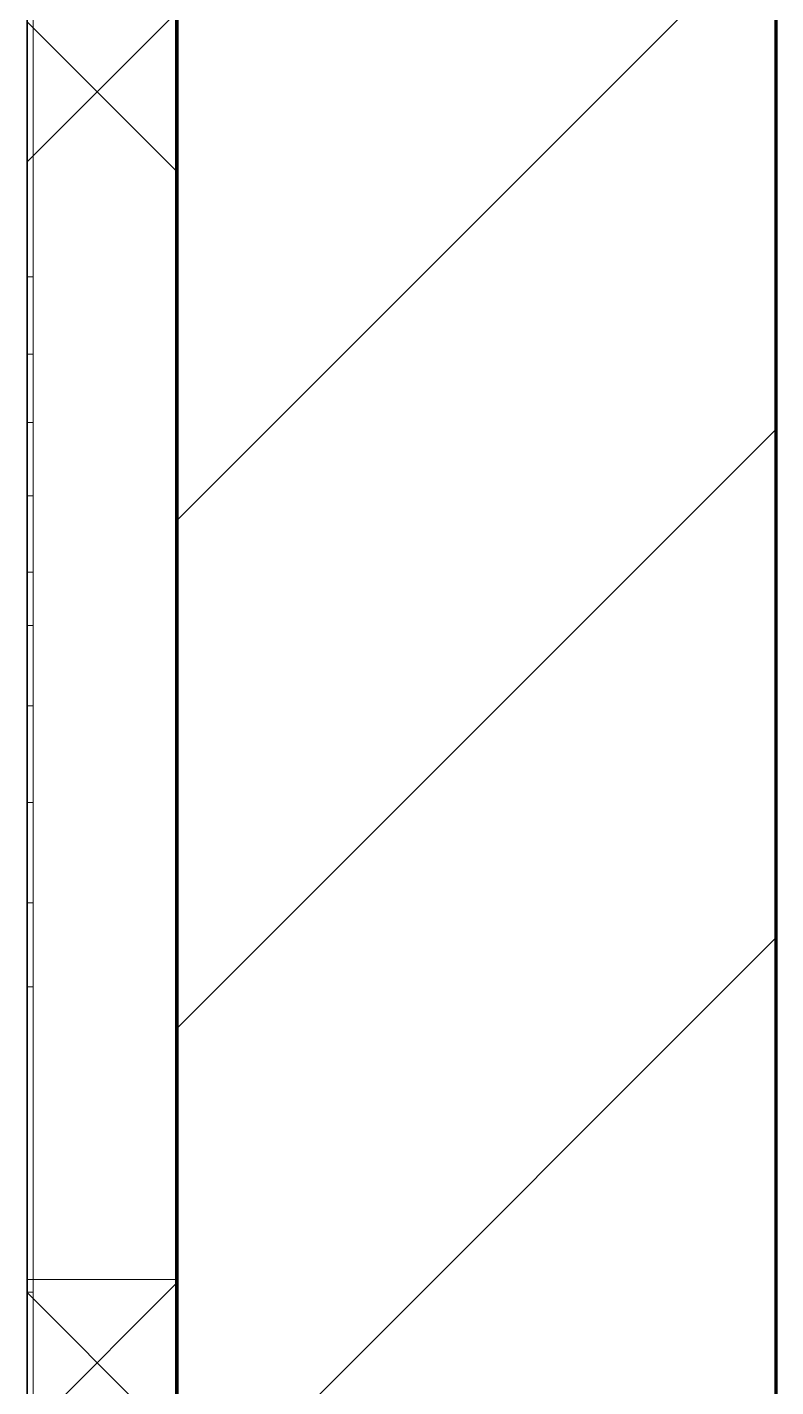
# Model space of a CAD drawing. Header units: millimetres. Extents: x -920231 to -841213, y -17301 to 22361.
# Drawn here: x -869552.4 to -869302.4, y -7856.8 to -7402.8 of the extents above; entities that cross this region are included whole.
import ezdxf

# ---------------------------------------------------------------- set-up
doc = ezdxf.new("R2010")
doc.units = ezdxf.units.MM
for name, color, linetype, lineweight in [('A-GLAZ-CURT', 2, 'Continuous', 9), ('A-WALL', 5, 'Continuous', 35), ('A-WALL-FNSH', 2, 'Continuous', 35), ('A-WALL-PATT', 1, 'Continuous', 35)]:
    doc.layers.add(name, color=color, linetype=linetype, lineweight=lineweight)

# ---------------------------------------------------------------- blocks, each defined once
blk = doc.blocks.new('PPLS-PP19_Custom Tile Pattern - Custom Tile Pattern-V43-4230-01 ENLARGED MULTI-PURPOSE LEVEL - REFLECTED CEILING PLAN - SHEET 1')
at = {"layer": 'A-GLAZ-CURT'}
for p, q in [((230.06, 0), (300, 0)), ((295.8, 0), (300, 0)), ((295.8, -2), (295.8, 0)), ((300, 0), (300, -2)), ((-300, -2), (300, -2)), ((300, -2), (295.8, -2)), ((300, -2), (300, -50)), ((300, -50), (-300, -50))]:
    blk.add_line(p, q, dxfattribs=at)
for points, knots in [([(300, 0), (286.53, 0), (268.6, 0), (250.65, 0), (246.22, 0)], [-285.253232, -285.253232, -285.253232, -285.253232, -244.693688, -231.287729, -231.287729, -231.287729, -231.287729]), ([(300, 0), (288.22, 0), (270.42, 0), (252.82, 0), (247.39, 0)], [-12528.858583, -12528.858583, -12528.858583, -12528.858583, -11905.454923, -11601.589246, -11601.589246, -11601.589246, -11601.589246]), ([(284.78, 0), (284.83, 0), (285.23, 0), (287.47, 0), (293.59, 0), (297.76, 0), (300, 0)], [-4096.535135, -4096.535135, -4096.535135, -4096.535135, -4053.389046, -3959.664717, -3862.421465, -3746.95702, -3746.95702, -3746.95702, -3746.95702]), ([(295.8, 0), (294.18, 0), (290.94, 0), (286.68, 0), (285.79, 0)], [-4679.165325, -4679.165325, -4679.165325, -4679.165325, -4358.271401, -4213.061173, -4213.061173, -4213.061173, -4213.061173])]:
    blk.add_open_spline(points, degree=3, knots=knots, dxfattribs=at)
blk = doc.blocks.new('PPLS-PP19_Custom Tile Pattern - Custom Tile Pattern-V44-4230-01 ENLARGED MULTI-PURPOSE LEVEL - REFLECTED CEILING PLAN - SHEET 1')
at = {"layer": 'A-GLAZ-CURT'}
for p, q in [((-300, 0), (-202.31, 0)), ((-300, -2), (-300, 0)), ((-293.07, 0), (-275.75, 0)), ((-275.75, 0), (-293.07, 0)), ((-222.32, 0), (-205, 0)), ((-205, 0), (-222.32, 0)), ((-202.31, 0), (-202.31, -2)), ((-174.21, 0), (-140.66, 0)), ((-174.21, -2), (-174.21, 0)), ((-140.66, 0), (-140.66, -2)), ((-108.4, 0), (-81.66, 0)), ((-108.4, -2), (-108.4, 0)), ((-81.66, 0), (-81.66, -2)), ((-63.81, 0), (-38.36, 0)), ((-63.81, -2), (-63.81, 0)), ((-38.36, 0), (-38.36, -2)), ((-13.88, 0), (9.01, 0)), ((-13.88, -2), (-13.88, 0)), ((9.01, 0), (9.01, -2)), ((34.85, 0), (139.22, 0)), ((34.85, -2), (34.85, 0)), ((-300, -2), (300, -2)), ((-300, -50), (-300, -2)), ((-202.31, -2), (-300, -2)), ((-140.66, -2), (-174.21, -2)), ((-81.66, -2), (-108.4, -2)), ((-38.36, -2), (-63.81, -2)), ((9.01, -2), (-13.88, -2)), ((139.22, -2), (34.85, -2)), ((300, -50), (-300, -50))]:
    blk.add_line(p, q, dxfattribs=at)
at = {"layer": 'A-GLAZ-CURT', "flags": 128}
for points in [[(-300, 0), (-291.7, 0), (-283.58, 0), (-275.62, 0), (-267.8, 0), (-260.12, 0), (-252.56, 0), (-245.12, 0), (-237.77, 0), (-230.5, 0), (-223.32, 0), (-216.2, 0), (-209.18, 0), (-202.31, 0)], [(-174.21, 0), (-178.96, 0), (-183.97, 0), (-189.27, 0), (-194.85, 0), (-200.68, 0), (-206.74, 0), (-213.02, 0), (-219.49, 0), (-226.14, 0), (-232.95, 0), (-239.91, 0), (-247.01, 0), (-254.25, 0), (-261.61, 0), (-269.09, 0), (-276.68, 0), (-284.36, 0), (-292.14, 0), (-300, 0)]]:
    blk.add_lwpolyline(points, dxfattribs=at)
at = {"layer": 'A-GLAZ-CURT'}
for points, knots in [([(-300, 0), (-284.65, 0), (-236.57, 0), (-184.21, 0), (-151.15, 0), (-140.66, 0)], [-5323.127839, -5323.127839, -5323.127839, -5323.127839, -4502.809032, -2700.551212, -1671.606487, -1671.606487, -1671.606487, -1671.606487]), ([(-187.68, 0), (-196.18, 0), (-225.23, 0), (-262.56, 0), (-294.48, 0), (-300, 0)], [-15744.797243, -15744.797243, -15744.797243, -15744.797243, -15131.813646, -13729.592194, -13439.944408, -13439.944408, -13439.944408, -13439.944408]), ([(-187.63, 0), (-193.11, 0), (-210.6, 0), (-232.01, 0), (-255.22, 0), (-262.59, 0), (-264.9, 0), (-265.4, 0)], [-1709.976896, -1709.976896, -1709.976896, -1709.976896, -1400.429864, -858.079193, -543.655514, -208.940337, 0, 0, 0, 0]), ([(-258.6, 0), (-257.91, 0), (-254.26, 0), (-241.25, 0), (-225.99, 0), (-213.1, 0), (-200.75, 0), (-192.83, 0), (-187.88, 0)], [-5722.54675, -5722.54675, -5722.54675, -5722.54675, -5657.471696, -5413.335975, -5017.494783, -4832.723979, -4666.091899, -4378.324359, -4378.324359, -4378.324359, -4378.324359]), ([(-187.78, 0), (-190.99, 0), (-202.64, 0), (-216.65, 0), (-231.26, 0), (-233.46, 0), (-234, 0)], [-1593.461244, -1593.461244, -1593.461244, -1593.461244, -1422.553702, -978.033455, -846.069444, -682.911962, -682.911962, -682.911962, -682.911962]), ([(-233.49, 0), (-233.44, 0), (-232.38, 0), (-230.74, 0), (-225.3, 0), (-223.63, 0)], [-455.274641, -455.274641, -455.274641, -455.274641, -440.605512, -119.536984, 0, 0, 0, 0]), ([(-223.63, 0), (-219.39, 0), (-206.17, 0), (-188.58, 0), (-169.02, 0), (-152.12, 0), (-136.84, 0), (-127.33, 0), (-124.19, 0), (-123.43, 0), (-123.28, 0)], [-5463.295695, -5463.295695, -5463.295695, -5463.295695, -5161.076232, -4739.070012, -4465.409639, -4149.119819, -3839.893365, -3647.167523, -3488.92562, -3439.852845, -3439.852845, -3439.852845, -3439.852845]), ([(-187.68, 0), (-187.26, 0), (-180.84, 0), (-171.77, 0), (-158.7, 0), (-157.22, 0)], [-4374.517759, -4374.517759, -4374.517759, -4374.517759, -4349.945572, -4000.813434, -3840.635403, -3840.635403, -3840.635403, -3840.635403]), ([(-133.82, 0), (-135.51, 0), (-137.8, 0), (-149.31, 0), (-162.01, 0), (-174.81, 0), (-184.52, 0), (-187.68, 0)], [-2731.647847, -2731.647847, -2731.647847, -2731.647847, -2418.507304, -2308.929706, -2113.765672, -1763.376603, -1595.192037, -1595.192037, -1595.192037, -1595.192037]), ([(-108.4, 0), (-116.54, 0), (-140.29, 0), (-168.27, 0), (-187.51, 0)], [-17961.803277, -17961.803277, -17961.803277, -17961.803277, -17136.203329, -15748.978724, -15748.978724, -15748.978724, -15748.978724]), ([(-137.88, 0), (-140.56, 0), (-147.66, 0), (-147.69, 0), (-158.72, 0), (-174.02, 0), (-181.08, 0), (-186.26, 0), (-186.76, 0)], [-3187.727384, -3187.727384, -3187.727384, -3187.727384, -2919.378265, -2477.344047, -2237.412286, -2029.680487, -1755.085331, -1726.685667, -1726.685667, -1726.685667, -1726.685667]), ([(-152.35, 0), (-151.03, 0), (-147.71, 0), (-143.57, 0), (-138.62, 0)], [-3494.978217, -3494.978217, -3494.978217, -3494.978217, -3371.022232, -3227.460399, -3227.460399, -3227.460399, -3227.460399]), ([(-118.78, 0), (-121.86, 0), (-126.28, 0), (-136.96, 0), (-147.46, 0), (-150.03, 0), (-150.57, 0)], [-5938.474035, -5938.474035, -5938.474035, -5938.474035, -5700.061948, -5508.838257, -5298.784692, -5196.16478, -5196.16478, -5196.16478, -5196.16478]), ([(-150.34, 0), (-150.07, 0), (-147.75, 0), (-142.6, 0), (-127.26, 0), (-113.24, 0), (-106.77, 0), (-105.23, 0)], [-4948.728362, -4948.728362, -4948.728362, -4948.728362, -4883.323924, -4440.880425, -4054.690705, -3793.097032, -3711.546272, -3711.546272, -3711.546272, -3711.546272]), ([(-104.64, 0), (-106.07, 0), (-117.73, 0), (-130.52, 0), (-147.74, 0), (-149.07, 0)], [-7081.397495, -7081.397495, -7081.397495, -7081.397495, -7004.680444, -6449.282163, -6277.220794, -6277.220794, -6277.220794, -6277.220794]), ([(-148.23, 0), (-146.94, 0), (-140.15, 0), (-137.28, 0), (-133.93, 0), (-128.78, 0), (-126.5, 0)], [-6162.058746, -6162.058746, -6162.058746, -6162.058746, -6017.569127, -5560.701257, -5364.112219, -5231.017328, -5231.017328, -5231.017328, -5231.017328]), ([(-104.72, 0), (-111.88, 0), (-123.44, 0), (-139.03, 0), (-146.11, 0), (-146.95, 0)], [-1331.084425, -1331.084425, -1331.084425, -1331.084425, -945.742622, -741.901385, -489.130243, -489.130243, -489.130243, -489.130243]), ([(-146.69, 0), (-146.59, 0), (-145.49, 0), (-135.69, 0), (-128.29, 0), (-125.15, 0)], [-420.34245, -420.34245, -420.34245, -420.34245, -406.956646, -290.263673, 0, 0, 0, 0]), ([(-134.24, 0), (-133.42, 0), (-130.43, 0), (-119.97, 0), (-109.13, 0), (-104.64, 0)], [-7671.276312, -7671.276312, -7671.276312, -7671.276312, -7293.749979, -6839.55839, -6526.036073, -6526.036073, -6526.036073, -6526.036073]), ([(-127.41, 0), (-131.63, 0), (-133.13, 0), (-134.06, 0), (-134.11, 0)], [-8540.990293, -8540.990293, -8540.990293, -8540.990293, -8266.114998, -8251.085632, -8251.085632, -8251.085632, -8251.085632]), ([(-120.13, 0), (-120.14, 0), (-120.24, 0), (-121.3, 0), (-129.25, 0), (-133.82, 0)], [-2933.992132, -2933.992132, -2933.992132, -2933.992132, -2920.575025, -2840.280255, -2731.647847, -2731.647847, -2731.647847, -2731.647847]), ([(-113.44, 0), (-113.46, 0), (-114.06, 0), (-119.73, 0), (-125.43, 0), (-127.03, 0), (-127.41, 0)], [-323.250712, -323.250712, -323.250712, -323.250712, -282.672656, -98.539552, -24.539552, 0, 0, 0, 0]), ([(-126.5, 0), (-122.44, 0), (-114.99, 0), (-107.93, 0), (-105.37, 0)], [-5231.017328, -5231.017328, -5231.017328, -5231.017328, -4994.692869, -4857.373233, -4857.373233, -4857.373233, -4857.373233]), ([(-125.15, 0), (-124.93, 0), (-121.96, 0), (-114.13, 0), (-106.8, 0), (-104.63, 0)], [-3362.7396, -3362.7396, -3362.7396, -3362.7396, -3342.215224, -3074.362186, -2960.0119, -2960.0119, -2960.0119, -2960.0119]), ([(-122.08, 0), (-122.01, 0), (-121.69, 0), (-121.2, 0), (-120.88, 0)], [-3136.336417, -3136.336417, -3136.336417, -3136.336417, -3110.304437, -3035.164275, -3035.164275, -3035.164275, -3035.164275]), ([(-36.33, 0), (-36.43, 0), (-37.27, 0), (-45.02, 0), (-46.13, 0), (-60.59, 0), (-81.23, 0), (-99.51, 0), (-114.02, 0), (-117.28, 0), (-118.78, 0)], [-1855.773136, -1855.773136, -1855.773136, -1855.773136, -1810.870157, -1672.078046, -1405.135169, -1060.00838, -740.068933, -229.489605, -116.330425, 0, 0, 0, 0]), ([(-117.69, 0), (-117.06, 0), (-114.75, 0), (-113.43, 0), (-113.43, 0)], [-808.126779, -808.126779, -808.126779, -808.126779, -394.672656, -330.797262, -330.797262, -330.797262, -330.797262]), ([(-104.67, 0), (-106.24, 0), (-112.25, 0), (-116.79, 0), (-117.66, 0)], [-1587.598188, -1587.598188, -1587.598188, -1587.598188, -1433.981041, -969.752135, -969.752135, -969.752135, -969.752135]), ([(-115.82, 0), (-114.96, 0), (-110.41, 0), (-96.78, 0), (-71.33, 0), (-46.41, 0), (-26.76, 0), (-21.57, 0)], [-5724.064692, -5724.064692, -5724.064692, -5724.064692, -5430.283136, -5103.229623, -4799.173296, -4065.652676, -3793.735516, -3793.735516, -3793.735516, -3793.735516]), ([(9.32, 0), (9.08, 0), (7.65, 0), (2.57, 0), (-12.23, 0), (-25.64, 0), (-40, 0), (-56.24, 0), (-75.59, 0), (-94, 0), (-112.01, 0), (-114.94, 0), (-115.63, 0)], [-2922.926651, -2922.926651, -2922.926651, -2922.926651, -2882.788014, -2720.818881, -2518.50168, -2125.455881, -1792.521578, -1466.981642, -1208.454564, -789.402658, -501.969187, -243.577221, -243.577221, -243.577221, -243.577221]), ([(-104.63, 0), (-99.01, 0), (-88.54, 0), (-75.26, 0), (-68.41, 0), (-65.12, 0), (-63.63, 0)], [-3700.998752, -3700.998752, -3700.998752, -3700.998752, -3402.597032, -3144.956779, -3050.982048, -2969.237017, -2969.237017, -2969.237017, -2969.237017]), ([(-86.16, 0), (-91.37, 0), (-97.42, 0), (-103.86, 0), (-104.63, 0)], [-1681.3698, -1681.3698, -1681.3698, -1681.3698, -1374.161226, -1332.61084, -1332.61084, -1332.61084, -1332.61084]), ([(-104.62, 0), (-99.03, 0), (-84, 0), (-63.44, 0), (-54.4, 0), (-48.53, 0), (-33.65, 0), (-26.26, 0), (-21.59, 0)], [-4843.988269, -4843.988269, -4843.988269, -4843.988269, -4542.524482, -4008.285538, -3689.699207, -3546.54457, -3315.260113, -2997.43481, -2997.43481, -2997.43481, -2997.43481]), ([(-26.75, 0), (-27.82, 0), (-36.18, 0), (-53.55, 0), (-76.81, 0), (-96.3, 0), (-104.11, 0)], [-8718.362214, -8718.362214, -8718.362214, -8718.362214, -8532.293389, -8073.216054, -7508.296369, -7090.9346, -7090.9346, -7090.9346, -7090.9346]), ([(-104.02, 0), (-100.09, 0), (-91.72, 0), (-84.96, 0), (-81.66, 0)], [-6511.65767, -6511.65767, -6511.65767, -6511.65767, -6236.997189, -5931.848349, -5931.848349, -5931.848349, -5931.848349]), ([(-63.81, 0), (-70.01, 0), (-84.08, 0), (-97.79, 0), (-103.78, 0)], [-2747.631049, -2747.631049, -2747.631049, -2747.631049, -2193.204658, -1616.253558, -1616.253558, -1616.253558, -1616.253558]), ([(-103.63, 0), (-102.87, 0), (-96.51, 0), (-85.29, 0), (-71.67, 0), (-65.93, 0), (-65.07, 0)], [-2942.39715, -2942.39715, -2942.39715, -2942.39715, -2902.289527, -2605.247022, -2322.099534, -2241.8264, -2241.8264, -2241.8264, -2241.8264]), ([(-63.96, 0), (-64.13, 0), (-72.5, 0), (-80.63, 0), (-86.16, 0)], [-2171.769325, -2171.769325, -2171.769325, -2171.769325, -2007.031671, -1681.3698, -1681.3698, -1681.3698, -1681.3698]), ([(-29.03, 0), (-33.97, 0), (-43.74, 0), (-56.37, 0), (-71.66, 0), (-77.83, 0), (-82.66, 0), (-83.28, 0), (-83.28, 0)], [-2680.714891, -2680.714891, -2680.714891, -2680.714891, -2413.671296, -2161.752162, -2006.592567, -1646.621388, -1424.436217, -1393.971743, -1393.971743, -1393.971743, -1393.971743]), ([(-83.28, 0), (-83.28, 0), (-82.91, 0), (-76.14, 0), (-62.97, 0), (-48.14, 0), (-36.49, 0), (-33.57, 0), (-29.94, 0), (-28.57, 0)], [-1393.4169, -1393.4169, -1393.4169, -1393.4169, -1353.722004, -1274.333717, -1073.56893, -651.549973, -296.515819, -83.513472, 0, 0, 0, 0]), ([(31.18, 0), (25.97, 0), (11.99, 0), (-16.92, 0), (-47.42, 0), (-65.35, 0), (-66.28, 0), (-66.31, 0)], [-4496.803627, -4496.803627, -4496.803627, -4496.803627, -4222.080604, -3745.412743, -2981.410125, -2542.574734, -2526.906796, -2526.906796, -2526.906796, -2526.906796]), ([(-65.47, 0), (-65.27, 0), (-62.78, 0), (-55.26, 0), (-43.47, 0), (-38.36, 0)], [-2362.748727, -2362.748727, -2362.748727, -2362.748727, -2315.303971, -1809.437387, -1213.642243, -1213.642243, -1213.642243, -1213.642243]), ([(-63.63, 0), (-61.49, 0), (-57.39, 0), (-54.49, 0), (-45.2, 0), (-40.79, 0), (-40.46, 0), (-40.44, 0)], [-2969.237017, -2969.237017, -2969.237017, -2969.237017, -2851.217951, -2734.127174, -2474.780881, -2410.990208, -2350.645972, -2350.645972, -2350.645972, -2350.645972]), ([(-51.83, 0), (-51.83, 0), (-51.78, 0), (-47.4, 0), (-46.01, 0), (-40.22, 0), (-36.78, 0)], [-632.814994, -632.814994, -632.814994, -632.814994, -627.965721, -508.377888, -260.442412, 0, 0, 0, 0]), ([(-21.59, 0), (-25.81, 0), (-32.93, 0), (-44.85, 0), (-51.43, 0), (-51.79, 0)], [-1284.131122, -1284.131122, -1284.131122, -1284.131122, -1039.307308, -819.71621, -644.910881, -644.910881, -644.910881, -644.910881]), ([(-36.78, 0), (-32.43, 0), (-19.22, 0), (8.83, 0), (43.36, 0), (70.92, 0), (82.12, 0), (83.66, 0)], [-6191.144455, -6191.144455, -6191.144455, -6191.144455, -5862.463379, -5340.621928, -4573.028122, -4094.177415, -3869.465285, -3869.465285, -3869.465285, -3869.465285]), ([(-36.29, 0), (-36.29, 0), (-34.66, 0), (-28.88, 0), (-26.95, 0), (-26.54, 0)], [-9150.272121, -9150.272121, -9150.272121, -9150.272121, -9057.163041, -8919.836787, -8834.607043, -8834.607043, -8834.607043, -8834.607043]), ([(30.82, 0), (29.27, 0), (20.14, 0), (3.54, 0), (-16.58, 0), (-34.76, 0), (-36.04, 0)], [-10462.034656, -10462.034656, -10462.034656, -10462.034656, -10363.088938, -9884.23066, -9424.652049, -9182.880979, -9182.880979, -9182.880979, -9182.880979]), ([(-33.34, 0), (-33.34, 0), (-32.93, 0), (-31.16, 0), (-30.52, 0)], [-2415.024266, -2415.024266, -2415.024266, -2415.024266, -2357.633367, -2323.618664, -2323.618664, -2323.618664, -2323.618664]), ([(61.17, 0), (58.88, 0), (52.24, 0), (39.61, 0), (24.74, 0), (2.64, 0), (-17.84, 0), (-30.57, 0), (-31.82, 0), (-32, 0)], [-4453.60244, -4453.60244, -4453.60244, -4453.60244, -4326.416877, -4098.545751, -3766.694881, -3333.063701, -2994.501669, -2698.150104, -2614.070998, -2614.070998, -2614.070998, -2614.070998]), ([(-21.58, 0), (-23.34, 0), (-27, 0), (-29.97, 0), (-30.54, 0)], [-54682.558164, -54682.558164, -54682.558164, -54682.558164, -54461.685999, -54258.56961, -54258.56961, -54258.56961, -54258.56961]), ([(8.33, 0), (8.19, 0), (7.18, 0), (0.32, 0), (-13.89, 0), (-24.92, 0), (-29.03, 0)], [-3574.286521, -3574.286521, -3574.286521, -3574.286521, -3526.962355, -3285.499107, -2903.012179, -2680.714891, -2680.714891, -2680.714891, -2680.714891]), ([(-28.57, 0), (-26.93, 0), (-20.29, 0), (-11.45, 0), (2.08, 0), (13.15, 0), (21.24, 0), (24.62, 0), (24.72, 0), (24.72, 0)], [-5361.429781, -5361.429781, -5361.429781, -5361.429781, -5261.36855, -5050.479954, -4785.90057, -4596.498881, -4445.288762, -4384.376941, -4376.041937, -4376.041937, -4376.041937, -4376.041937]), ([(-13.88, 0), (-15.14, 0), (-17.29, 0), (-20.6, 0), (-21.37, 0)], [-55123.81448, -55123.81448, -55123.81448, -55123.81448, -54789.006179, -54691.192045, -54691.192045, -54691.192045, -54691.192045]), ([(76.63, 0), (74.8, 0), (67.65, 0), (53.52, 0), (37, 0), (24.07, 0), (12.82, 0), (-2.9, 0), (-15.59, 0), (-21.25, 0)], [-3095.572228, -3095.572228, -3095.572228, -3095.572228, -2950.589685, -2634.532728, -2313.748533, -2106.613311, -1925.670641, -1617.263037, -1290.787923, -1290.787923, -1290.787923, -1290.787923]), ([(-21.22, 0), (-19.38, 0), (-10.97, 0), (8.61, 0), (15.02, 0), (22.91, 0), (31, 0), (39.04, 0), (51.19, 0), (58.74, 0), (61.34, 0), (61.45, 0)], [-2989.152759, -2989.152759, -2989.152759, -2989.152759, -2864.387349, -2439.246196, -2084.094819, -1956.422387, -1818.904206, -1645.594513, -1443.202566, -1228.752106, -1120.932285, -1120.932285, -1120.932285, -1120.932285]), ([(-20.68, 0), (-19.46, 0), (-17.65, 0), (-15.75, 0), (-15.19, 0)], [-53825.947176, -53825.947176, -53825.947176, -53825.947176, -53749.15266, -53717.791567, -53717.791567, -53717.791567, -53717.791567]), ([(-20.6, 0), (-13.44, 0), (6.18, 0), (22.06, 0), (37.44, 0), (45.92, 0), (57.76, 0), (64.47, 0), (72.74, 0), (75.22, 0), (76.03, 0), (76.21, 0)], [-2129.983776, -2129.983776, -2129.983776, -2129.983776, -1716.209403, -1206.526904, -1089.329421, -901.315459, -753.071572, -495.328968, -421.953223, -334.951786, -290.452333, -290.452333, -290.452333, -290.452333]), ([(-20.53, 0), (-17, 0), (-7.84, 0), (4.23, 0), (9.64, 0), (10.14, 0), (10.18, 0)], [-3775.446925, -3775.446925, -3775.446925, -3775.446925, -3589.737505, -3285.047089, -3066.359526, -3044.715262, -3044.715262, -3044.715262, -3044.715262]), ([(-15.19, 0), (-13.07, 0), (7.48, 0), (42.82, 0), (88.72, 0), (120.63, 0), (138.28, 0), (138.53, 0)], [-461.142613, -461.142613, -461.142613, -461.142613, -429.606584, -390.253598, -346.313304, -291.370682, -290.5735, -290.5735, -290.5735, -290.5735]), ([(103.09, 0), (101.08, 0), (86.31, 0), (63.34, 0), (35.84, 0), (18.55, 0), (11.55, 0), (9.01, 0)], [-375.435014, -375.435014, -375.435014, -375.435014, -369.147452, -330.153101, -307.516438, -285.83788, -269.307637, -269.307637, -269.307637, -269.307637]), ([(24.69, 0), (24.54, 0), (20.99, 0), (15.48, 0), (10.8, 0), (9.63, 0)], [-4368.572414, -4368.572414, -4368.572414, -4368.572414, -4306.476363, -4080.000647, -3772.857994, -3772.857994, -3772.857994, -3772.857994]), ([(18.16, 0), (19.15, 0), (24.25, 0), (25.66, 0), (26.12, 0)], [-5700.113719, -5700.113719, -5700.113719, -5700.113719, -5554.232259, -5302.431367, -5302.431367, -5302.431367, -5302.431367]), ([(114.39, 0), (114.2, 0), (112.08, 0), (105.42, 0), (92.38, 0), (85.59, 0), (74.4, 0), (62.26, 0), (51.85, 0), (43.81, 0), (29.53, 0), (20.67, 0), (18.85, 0), (18.16, 0)], [-8148.58938, -8148.58938, -8148.58938, -8148.58938, -8105.191388, -7723.759874, -7531.75727, -7135.649961, -6924.452779, -6738.82075, -6548.303034, -6314.283804, -6135.05769, -5972.647715, -5832.674503, -5832.674503, -5832.674503, -5832.674503]), ([(27.44, 0), (27.9, 0), (29.54, 0), (38.07, 0), (53.39, 0), (71.67, 0), (84.83, 0), (86.01, 0), (92.51, 0), (94.33, 0)], [-5037.309798, -5037.309798, -5037.309798, -5037.309798, -4887.603822, -4705.298446, -4353.683244, -3960.84581, -3759.045785, -3336.541051, -2783.776468, -2783.776468, -2783.776468, -2783.776468]), ([(53.18, 0), (53.06, 0), (52.22, 0), (44.99, 0), (36.46, 0), (30.82, 0)], [-622.740158, -622.740158, -622.740158, -622.740158, -566.066452, -360.610861, 0, 0, 0, 0]), ([(136.44, 0), (121.66, 0), (86.93, 0), (51.16, 0), (31.18, 0)], [-106.750556, -106.750556, -106.750556, -106.750556, -59.610984, 0, 0, 0, 0]), ([(34.85, 0), (38.34, 0), (49.1, 0), (71.92, 0), (100.57, 0), (116.36, 0), (128.82, 0), (129.02, 0), (129.02, 0)], [-133.562983, -133.562983, -133.562983, -133.562983, -118.513713, -97.899267, -63.759246, -39.050993, -35.895543, -35.445596, -35.445596, -35.445596, -35.445596]), ([(168.37, 0), (167.68, 0), (162.47, 0), (147.02, 0), (109.77, 0), (76.86, 0), (57.82, 0), (46.51, 0), (41.18, 0), (36.02, 0), (35.54, 0), (35.54, 0)], [-543.375029, -543.375029, -543.375029, -543.375029, -530.793311, -458.593899, -401.860199, -357.622665, -341.267687, -334.000314, -326.15566, -319.318397, -317.489778, -317.489778, -317.489778, -317.489778]), ([(36.29, 0), (37.77, 0), (48.82, 0), (55.9, 0), (61.09, 0), (61.46, 0)], [-314.598523, -314.598523, -314.598523, -314.598523, -305.899624, -287.17622, -285.748448, -285.748448, -285.748448, -285.748448]), ([(61.47, 0), (61.47, 0), (61.21, 0), (54.61, 0), (53.71, 0), (53.56, 0)], [-1113.311073, -1113.311073, -1113.311073, -1113.311073, -1096.402191, -891.204116, -747.28819, -747.28819, -747.28819, -747.28819]), ([(61.98, 0), (71.21, 0), (96.35, 0), (124.45, 0), (132.42, 0), (134.6, 0)], [-285.078974, -285.078974, -285.078974, -285.078974, -249.500363, -194.761443, -152.241002, -152.241002, -152.241002, -152.241002]), ([(76.22, 0), (75.58, 0), (73.64, 0), (71.05, 0), (70.61, 0)], [-193.634889, -193.634889, -193.634889, -193.634889, -31.537676, 0, 0, 0, 0]), ([(94.4, 0), (94.4, 0), (94.64, 0), (99.11, 0), (108.97, 0), (120.79, 0), (139.94, 0), (163.31, 0), (185.23, 0), (193.62, 0), (194.69, 0), (194.79, 0)], [-2348.345796, -2348.345796, -2348.345796, -2348.345796, -2310.419338, -2233.599744, -2052.234781, -1843.028543, -1530.39897, -1095.004608, -529.74427, -295.064701, -265.121568, -265.121568, -265.121568, -265.121568]), ([(129.02, 0), (129, 0), (124.41, 0), (122.35, 0), (114.96, 0), (108.04, 0), (103.09, 0)], [-35.354907, -35.354907, -35.354907, -35.354907, -31.430235, -22.807238, -15.488593, 0, 0, 0, 0]), ([(157.9, 0), (156.77, 0), (151.67, 0), (143.29, 0), (134.04, 0), (126.24, 0), (118.6, 0), (114.23, 0), (111.98, 0), (105.66, 0), (105.23, 0), (105.23, 0)], [-10292.955006, -10292.955006, -10292.955006, -10292.955006, -10098.273015, -9847.788484, -9677.714971, -9567.007022, -9453.21225, -9220.200448, -9012.77275, -8966.157302, -8929.495943, -8929.495943, -8929.495943, -8929.495943]), ([(105.26, 0), (105.52, 0), (111.01, 0), (112.65, 0), (113.59, 0)], [-8920.561005, -8920.561005, -8920.561005, -8920.561005, -8814.835624, -8577.462505, -8577.462505, -8577.462505, -8577.462505])]:
    blk.add_open_spline(points, degree=3, knots=knots, dxfattribs=at)
for points in [[(-39.84, 0), (-39.08, 0), (-38.11, 0), (-37.36, 0)], [(-30.61, 0), (-29.79, 0), (-26.31, 0), (-21.66, 0)], [(-30.52, 0), (-27.24, 0), (-24.56, 0), (-21.61, 0)], [(70.61, 0), (68, 0), (64.84, 0), (61.48, 0)], [(80.35, 0), (79.57, 0), (78.27, 0), (76.63, 0)], [(84.06, 0), (83.48, 0), (82.41, 0), (81.72, 0)]]:
    blk.add_open_spline(points, degree=3, dxfattribs=at)

msp = doc.modelspace()

# ---------------------------------------------------------------- hatches: boundary and pattern name
at = {"layer": 'A-WALL-PATT', "lineweight": 9}
h = msp.add_hatch(dxfattribs=at)
h.set_pattern_fill('FP_2', color=256, style=0, pattern_type=2)
h.set_pattern_definition([(45, (0, 0), (-84.852814, 84.852814), [])])
h.paths.add_polyline_path([(-869302.37, -11465.78), (-869302.37, -3848.08), (-869502.37, -4062.55), (-869502.37, -11465.78)])
h = msp.add_hatch(dxfattribs=at)
h.set_pattern_fill('FP_3', color=256, style=0, pattern_type=2)
h.set_pattern_definition([(45, (0, 0), (-212.13203, 212.13203), []), (135, (0, 0), (-212.13203, -212.13203), [])])
h.paths.add_polyline_path([(-869502.37, -11465.78), (-869502.37, -4062.55), (-869552.37, -4116.17), (-869552.37, -11465.78)])

# ---------------------------------------------------------------- linework, layer by layer
at = {"layer": 'A-WALL', "color": 7, "lineweight": 70}
for p, q in [((-869502.37, -11465.78), (-869502.37, -4062.55)), ((-869502.37, -4062.55), (-869502.37, -11465.78)), ((-869302.37, -4141.33), (-869302.37, -11465.78))]:
    msp.add_line(p, q, dxfattribs=at)
at = {"layer": 'A-WALL-FNSH', "color": 250}
msp.add_line((-869552.37, -11415.78), (-869552.37, -4116.17), dxfattribs=at)

# ---------------------------------------------------------------- block references
at = {"layer": 'A-GLAZ-CURT', "rotation": 90}
for name, p in [('PPLS-PP19_Custom Tile Pattern - Custom Tile Pattern-V44-4230-01 ENLARGED MULTI-PURPOSE LEVEL - REFLECTED CEILING PLAN - SHEET 1', (-869552.37, -7520.98)), ('PPLS-PP19_Custom Tile Pattern - Custom Tile Pattern-V43-4230-01 ENLARGED MULTI-PURPOSE LEVEL - REFLECTED CEILING PLAN - SHEET 1', (-869552.37, -8120.98))]:
    msp.add_blockref(name, p, dxfattribs=at)

doc.saveas('drawing.dxf')
